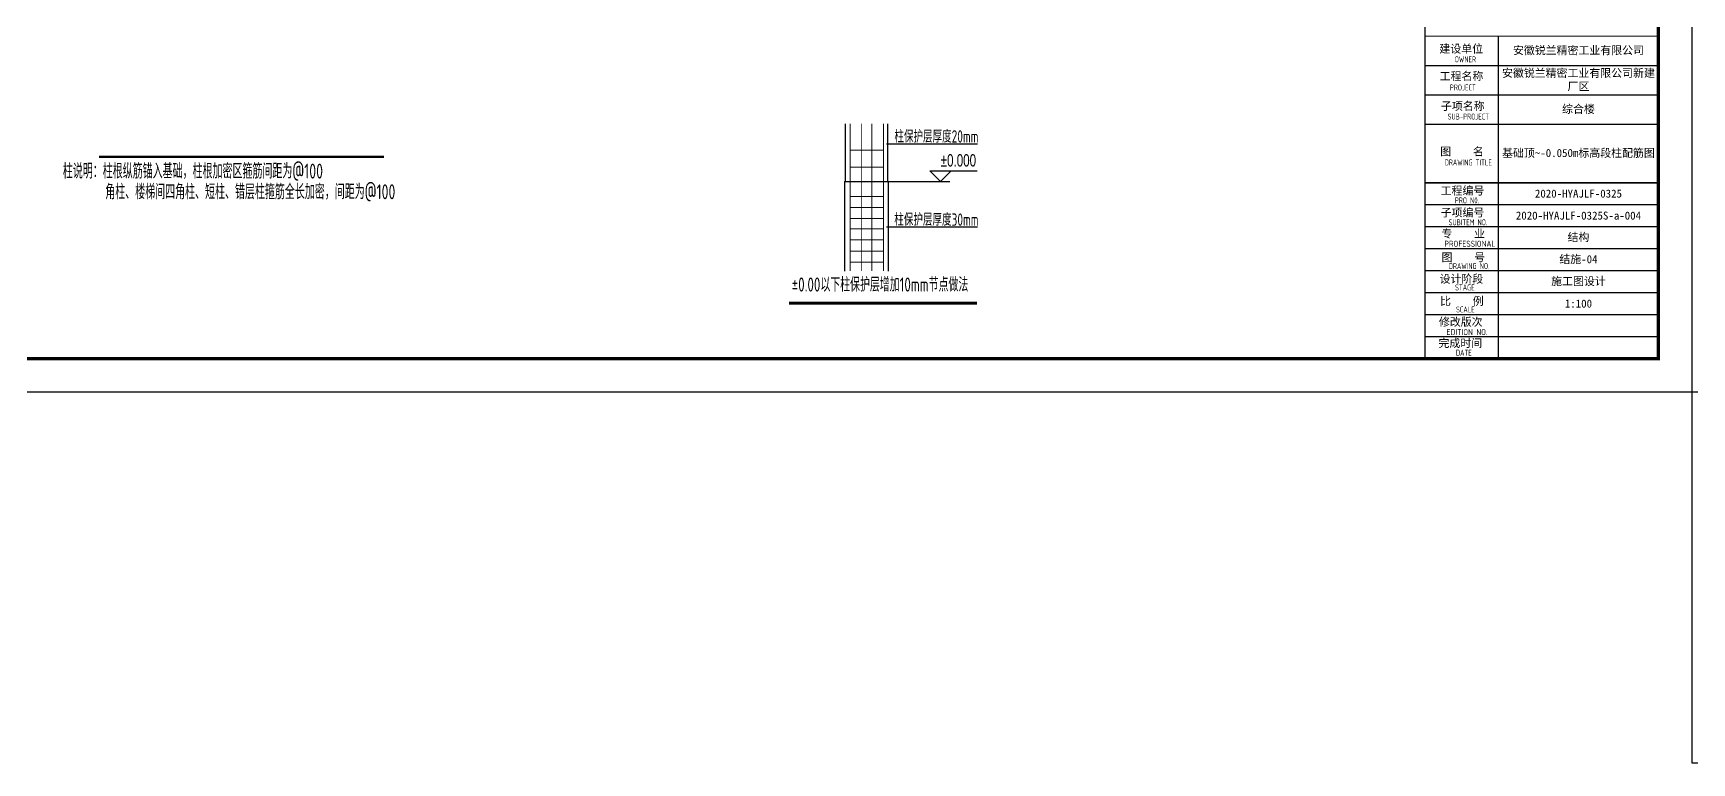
# Model space of a CAD drawing. Extents: x -638872 to -278819, y -139534 to 213996.
# Drawn here: x -598600 to -548859, y -3591 to 18300 of the extents above; entities that cross this region are included whole.
import ezdxf
from ezdxf.enums import TextEntityAlignment as Align

# ---------------------------------------------------------------- set-up
doc = ezdxf.new("R2010")
doc.units = 0
doc.header["$LTSCALE"] = 1000
doc.header["$MEASUREMENT"] = 0
doc.layers.get('0').update_dxf_attribs({"linetype": 'CONTINUOUS'})
doc.layers.add('COLU_HATCH', color=251, linetype='CONTINUOUS', lineweight=0)
for name, color, linetype in [('DIM_SYMB', 3, 'CONTINUOUS'), ('LZ_DIM', 3, 'CONTINUOUS'), ('PUB_TEXT', 7, 'CONTINUOUS'), ('PUB_TITLE', 171, 'CONTINUOUS'), ('S_PCOLUMHOOPBAR', 24, 'CONTINUOUS'), ('TEXT', 7, 'CONTINUOUS'), ('TK', 4, 'CONTINUOUS'), ('轴线__尺寸数字', 4, 'CONTINUOUS')]:
    doc.layers.add(name, color=color, linetype=linetype)
doc.styles.add('PkpmHz', font='Pkpmeng', dxfattribs={"width": 0.7, "bigfont": 'hztxt'})
doc.styles.add('TSSD_REIN', font='tssdeng.shx', dxfattribs={"width": 0.7, "bigfont": 'tssdchn.shx'})
doc.styles.add('图签宋体', font='', dxfattribs={"height": 300})
doc.styles.add('天和', font='天和字符.shx', dxfattribs={"width": 0.7, "bigfont": '天和汉字.shx'})
doc.styles.get('图签宋体').set_extended_font_data('NSimSun')

# ---------------------------------------------------------------- blocks, each defined once
blk = doc.blocks.new('3232423432432')
for p, q in [((8916923, 18082787), (8916923, 18080746)), ((8918423, 18082787), (8918423, 18080746)), ((8916898, 18080746), (8916898, 18077578)), ((8916898, 18080746), (8920627, 18080746)), ((8918448, 18080746), (8918448, 18077578))]:
    blk.add_line(p, q)
for points in [[(8918384, 18082080), (8921599, 18082080)], [(8918384, 18079142), (8921599, 18079142)]]:
    blk.add_lwpolyline(points)
at = {"const_width": 100}
blk.add_lwpolyline([(8914939, 18076447), (8921580, 18076447)], dxfattribs=at)
at = {"layer": 'LZ_DIM', "ltscale": 0.01}
blk.add_line((8919901, 18080746), (8920471, 18080746), dxfattribs=at)
at = {"layer": 'PUB_TEXT', "color": 7}
for p, q in [((8919918, 18081117), (8920668, 18081117)), ((8920293, 18080742), (8919918, 18081117)), ((8920668, 18081117), (8920293, 18080742)), ((8920293, 18081117), (8921583, 18081117))]:
    blk.add_line(p, q, dxfattribs=at)
at = {"layer": 'S_PCOLUMHOOPBAR', "const_width": 35}
for points in [[(8917105, 18082787), (8917105, 18077578)], [(8917508, 18082787), (8917508, 18077578)], [(8917870, 18082787), (8917870, 18077578)], [(8918277, 18082787), (8918277, 18077578)], [(8917105, 18081846), (8918277, 18081846)], [(8917105, 18081249), (8918277, 18081249)], [(8917105, 18080219), (8918277, 18080219)], [(8917105, 18079822), (8918277, 18079822)], [(8917105, 18079433), (8918277, 18079433)], [(8917105, 18079070), (8918277, 18079070)], [(8917105, 18078681), (8918277, 18078681)], [(8917105, 18078284), (8918277, 18078284)], [(8917105, 18077895), (8918277, 18077895)]]:
    blk.add_lwpolyline(points, dxfattribs=at)
at = {"layer": 'PUB_TEXT', "color": 7, "width": 0.7}
for s, style, p in [('柱保护层厚度20mm', 'PkpmHz', (8920149, 18082358)), ('%%P0.000', '天和', (8920924, 18081492)), ('柱保护层厚度30mm', 'PkpmHz', (8920149, 18079421))]:
    blk.add_text(s, height=437.5, dxfattribs=dict(at, style=style)).set_placement(p, align=Align.MIDDLE)
at = {"layer": 'TEXT', "style": 'TSSD_REIN', "width": 0.7}
blk.add_text('%%P0.00以下柱保护层增加10mm节点做法', height=500, dxfattribs=at).set_placement((8915038, 18076704), align=Align.BOTTOM_LEFT)
blk = doc.blocks.new('GeYuanFrame_63356788', base_point=(18.76, 4.34))
at = {"layer": 'PUB_TITLE'}
blk.add_lwpolyline([(703.76, 14.34), (703.76, 111.14)], dxfattribs=at)
at = {"layer": 'TK'}
for p, q in [((681.76, 102.34), (751.76, 102.34)), ((681.76, 93.54), (751.76, 93.54)), ((681.76, 84.74), (703.76, 84.74)), ((681.76, 84.74), (751.76, 84.74)), ((681.76, 67.18), (751.76, 67.18)), ((681.76, 67.14), (751.76, 67.14)), ((681.76, 60.58), (751.76, 60.58)), ((681.76, 53.98), (751.76, 53.98)), ((681.76, 47.38), (751.76, 47.38)), ((681.76, 40.78), (751.76, 40.78)), ((681.76, 34.18), (751.76, 34.18)), ((681.76, 27.58), (751.76, 27.58)), ((681.76, 20.98), (751.76, 20.98)), ((681.76, 14.34), (751.76, 14.34))]:
    blk.add_line(p, q, dxfattribs=at)
blk.add_lwpolyline([(18.76, 424.34), (761.76, 424.34), (761.76, 4.34), (18.76, 4.34), (18.76, 424.34)], dxfattribs=at)
at = {"layer": 'TK', "const_width": 1}
blk.add_lwpolyline([(751.76, 414.34), (43.76, 414.34), (43.76, 14.34), (751.76, 14.34)], close=True, dxfattribs=at)
at = {"layer": 'TK'}
for points, const_width in [([(681.76, 414.34), (681.76, 14.34)], 0.4), ([(681.76, 111.14), (751.76, 111.14)], 0.35), ([(681.76, 67.18), (751.76, 67.18)], 0.35)]:
    blk.add_lwpolyline(points, dxfattribs=dict(at, const_width=const_width))
at = {"layer": 'TK', "style": '图签宋体'}
for s, p in [('建设单位', (686.06, 106.14)), ('工程名称', (686.14, 97.93)), ('子项名称', (686.52, 88.95)), ('图    名', (686.3, 75.3)), ('工程编号', (686.44, 63.58)), ('子项编号', (686.44, 57)), ('专    业', (686.68, 50.69)), ('图    号', (686.69, 43.58)), ('设计阶段', (686.12, 37.12)), ('比    例', (686.26, 30.44)), ('修改版次', (685.91, 24.22)), ('完成时间', (685.79, 17.83))]:
    blk.add_text(s, height=2.4, dxfattribs=at).set_placement(p)
at = {"layer": 'TK', "style": 'TSSD_REIN'}
for s, width, p in [('OWNER', 0.7, (690.65, 103.29)), ('PROJECT', 0.7, (689.19, 94.83)), ('SUB-PROJECT', 0.7, (688.53, 86.11)), ('DRAWING TITLE', 0.7, (687.64, 72.34)), ('PRO N0.', 0.7, (690.68, 60.96)), ('SUBITEM NO.', 0.7, (688.82, 54.39)), ('PROFESSIONAL', 0.8, (687.55, 47.95)), ('DRAWING NO.', 0.7, (688.86, 41.26)), ('STAGE', 0.7, (690.76, 34.84)), ('SCALE', 0.7, (691.05, 28.23)), ('EDITION NO.', 0.8, (688.2, 21.45)), ('DATE', 0.7, (691, 15.26))]:
    blk.add_text(s, height=1.8, dxfattribs=dict(at, width=width)).set_placement(p)
at = {"layer": 'TK', "char_height": 2.4, "width": 48, "attachment_point": 5, "style": '图签宋体'}
for s, insert in [('安徽锐兰精密工业有限公司', (727.76, 106.74)), ('安徽锐兰精密工业有限公司新建厂区', (727.76, 97.94)), ('综合楼', (727.76, 89.14)), ('基础顶~-0.050m标高段柱配筋图', (727.76, 75.94)), ('2020-HYAJLF-0325', (727.76, 63.88)), ('2020-HYAJLF-0325S-a-004', (727.76, 57.28)), ('结构', (727.76, 50.68)), ('结施-04', (727.76, 44.08)), ('施工图设计', (727.76, 37.48)), ('1:100', (727.76, 30.88))]:
    blk.add_mtext(s, dxfattribs=dict(at, insert=insert))

msp = doc.modelspace()

# ---------------------------------------------------------------- linework, layer by layer
msp.add_lwpolyline([(-548858.72, -3590.96), (-533145.38, -3590.96), (-533145.38, 7530.67), (-548858.72, 7530.67)], close=True)
at = {"layer": 'DIM_SYMB', "const_width": 70}
msp.add_lwpolyline([(-596622.46, 14588.43), (-588082.46, 14588.43)], dxfattribs=at)

# ---------------------------------------------------------------- block references
at = {"xscale": 0.8491500002481043, "yscale": 0.8491499990075826, "zscale": 0.8491499999999998}
msp.add_blockref('3232423432432', (-8146056.44, -15339414.81), dxfattribs=at)
at = {"layer": 'COLU_HATCH', "xscale": 100, "yscale": 100, "zscale": 100}
msp.add_blockref('GeYuanFrame_63356788', (-623158.72, 7530.67), dxfattribs=at)

# ---------------------------------------------------------------- texts
at = {"layer": '轴线__尺寸数字', "color": 2, "style": 'TSSD_REIN', "width": 0.7}
for s, p in [('柱说明：柱根纵筋锚入基础，柱根加密区箍筋间距为@100', (-597710.47, 13936.03)), ('角柱、楼梯间四角柱、短柱、错层柱箍筋全长加密，间距为@100', (-596438.82, 13316.35))]:
    msp.add_text(s, height=450, dxfattribs=at).set_placement(p)

doc.saveas('drawing.dxf')
